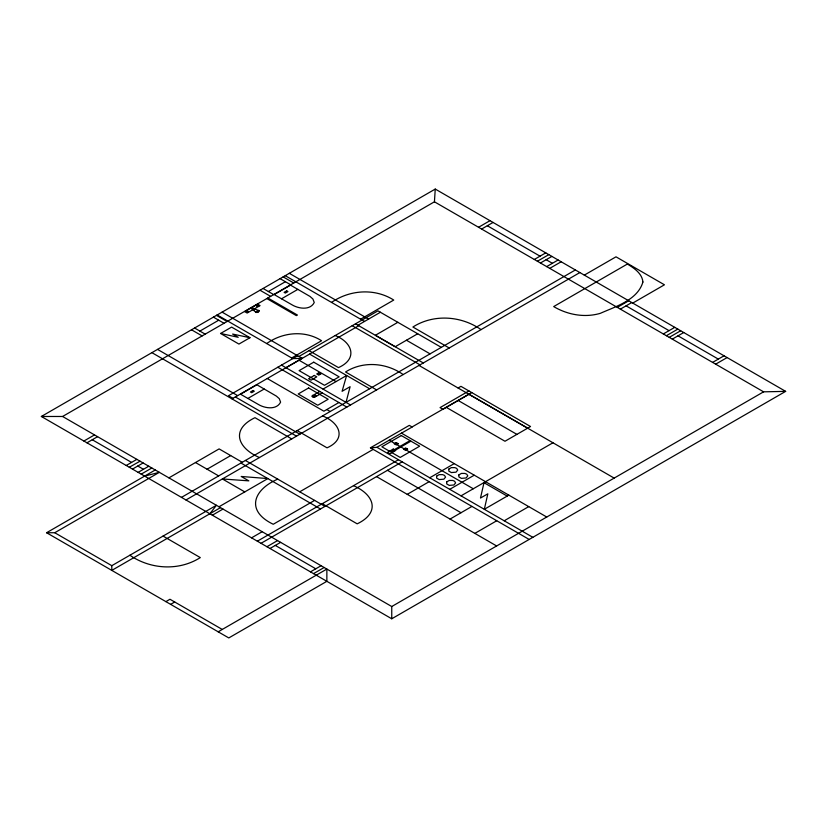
<?xml version="1.0" encoding="UTF-8"?>
<svg xmlns="http://www.w3.org/2000/svg" width="827" height="827" viewBox="0 0 827 827"><rect width="100%" height="100%" fill="white"/><g stroke="black" fill="none" stroke-linecap="round" stroke-linejoin="round"><path stroke-width="1.24" d="M41.35 416.477L62.594 416.477L434.433 201.798L435.25 189.063L785.65 391.367L391.75 618.782L41.35 416.477L435.25 189.063M222.081 312.13L302.175 358.37L285.987 367.715M484.033 482.565L480.477 498.061L487.837 493.812L484.322 509.287L508.843 495.135M346.027 402.377L350.11 386.685L342.099 391.305L346.616 375.51L323.016 389.083M209.872 513.774L216.405 505.287L111.8 565.678L54.747 532.733L46.57 532.733L155.259 469.984M199.886 331.089L218.721 320.204M268.382 291.538L285.398 281.718M253.041 309.639L247.159 313.04L244.668 311.603L257.569 304.15L260.06 305.587L254.137 309.009M253.817 310.094L254.912 309.453M220.571 333.477L231.612 327.099L249.981 337.705L238.931 344.073L220.571 333.477L238.238 337.302L232.635 334.067L249.981 337.705M281.521 298.795L292.086 304.853C298.599 308.791 310.311 310.538 314.25 302.506L312.916 299.012L310.001 296.438L290.515 285.129L274.182 294.557L281.521 298.795L297.865 289.367M83.889 441.039L94.516 434.909M86.959 442.817L97.576 436.677M331.544 302.413C349.728 289.75 374.796 288.003 393.745 300.056L360.603 319.191M266.697 343.556C282.607 332.165 304.76 329.952 321.569 340.724L291.683 357.977M478.554 227.28L489.998 220.675M481.624 229.048L493.057 222.442M297.679 355.775L228.469 395.73L232.966 398.325M298.898 356.489L377.949 310.849L441.318 347.371M357.936 325.238L380.441 312.234M231.994 398.883L358.753 325.704M126.231 465.487L136.858 459.357M247.873 398.438L258.427 404.486C264.94 408.435 276.652 410.171 280.601 402.139L279.268 398.655L276.342 396.081L256.866 384.762L240.523 394.2L247.873 398.438L264.206 389.01M129.291 467.255L140.042 461.197M132.485 469.095L143.102 462.965M397.89 322.282L375.386 335.276L395.213 346.709L417.718 333.746M138.14 472.362L148.757 466.232M141.2 474.129L151.817 467.999M54.747 532.733L159.342 472.341L144.642 476.114M534.314 259.471L545.758 252.866M537.385 261.239L548.818 254.633M540.444 263.007L551.888 256.401M168.915 477.861L219.114 448.906L242.249 462.262M319.853 391.409L314.136 394.706L316.586 396.123L322.303 392.815M546.678 266.604L558.122 259.998M549.748 268.372L561.182 261.766M207.07 469.219L230.681 455.584M338.998 402.48L323.895 411.205L267.276 378.518M181.475 497.378L575.375 269.964M185.972 499.973L579.872 272.559M584.307 275.122L616.001 256.825L664.443 284.798L632.748 303.085M218.99 506.775L267.855 478.585L241.205 476.466L248.824 480.859L222.391 478.967L244.792 491.9M220.489 507.644L111.8 570.392L111.8 565.678M212.353 515.211L222.97 509.07M277.748 479.122C253.114 489.801 245.443 510.931 273.251 524.266L314.601 500.397M458.075 387.987L460.939 386.333L530.531 426.515L504.987 441.256L446.249 407.339M529.166 539.442L370.434 447.8L409.303 425.367L412.156 427.021L376.916 447.283L532.846 537.323M468.919 390.944L440.057 407.608L442.921 409.262L471.783 392.598M617.304 307.375L628.737 300.77M299.725 491.807L373.194 449.392M620.364 309.143L631.807 302.537M251.563 537.839L262.18 531.709M257.352 541.189L398.449 459.729M261.032 543.308L402.129 461.859M165.886 601.622L169.969 599.255L222.256 629.45M266.935 546.719L277.552 540.589M170.641 604.351L174.714 602.004M269.995 548.487L280.611 542.357M663.316 333.943L674.76 327.347M666.386 335.721L677.82 329.115M669.229 337.364L680.673 330.759M429.771 477.758L454.147 463.678M672.299 339.132L683.743 332.526M407.235 494.339L429.12 481.696M449.774 489.305L474.16 475.236M310.466 571.86L321.093 565.72M313.536 573.628L324.153 567.498M218.173 631.807L326.861 569.059L326.861 581.319L228.79 637.937L46.57 532.733M461.011 495.849L552.953 442.776M712.605 362.402L724.038 355.796M715.665 364.169L727.109 357.564M450.043 519.067L471.938 506.424M474.853 533.384L496.717 520.762M504.222 520.772L528.732 506.62M62.594 416.477L391.75 606.522L763.59 391.833L785.65 391.367M412.053 426.959L468.909 394.252L527.667 428.159M370.434 447.8L376.978 447.335M302.175 358.37L292.779 358.608L217.181 314.963M315.066 395.223L312.72 395.223L311.872 396.195L312.72 397.167L315.077 397.167L315.914 396.195L315.573 395.523M487.341 225.74L540.031 256.163M546.161 259.709L552.395 263.306M626.08 305.845L669.033 330.645M678.016 335.834L718.322 359.104M434.433 201.798L763.59 391.833M481.056 329.611C461.125 315.728 433.668 313.805 412.9 327.016L449.226 347.991M406.46 340.238L430.061 353.863M289.316 273.313L368.584 319.088M285.232 275.68L364.5 321.445M283.144 276.88L293.771 283.01M280.084 278.647L290.711 284.777M355.486 323.822L423.29 362.97M352.209 325.704L420.023 364.852M419 365.441L614.161 478.109M458.158 400.464L516.927 434.392M263.079 288.468L273.696 294.598M260.009 290.236L270.636 296.366M403.183 374.569C386.416 362.712 363.167 360.737 345.562 371.974L376.626 389.91M335.193 335.524C352.488 342.368 358.112 358.918 338.47 367.612L309.05 350.627M267.845 297.978L297.389 315.035L296.366 315.625L266.832 298.568M256.184 304.946L258.717 306.362M251.646 307.561L259.378 310.911C256.908 315.625 253.269 308.905 250.54 308.202M245.97 310.849L248.462 312.286M309.577 354.101L369.617 388.762M298.992 360.2L335.979 381.557M216.478 315.376L227.094 321.507M213.407 317.144L224.034 323.274M401.426 433.131L546.75 517.02M281.49 365.12L350.524 404.972M483.909 482.637L507.199 496.086M277.81 367.24L346.844 407.101M389.176 440.212L473.261 488.757M194.572 328.019L205.189 334.149M191.502 329.787L202.129 335.917M326.768 409.541L330.2 411.515M322.54 415.94C339.463 422.473 347.247 438.817 327.037 447.831L297.172 430.588M387.429 470.274L461.011 512.73M157.543 349.397L237.638 395.626M376.492 476.59L496.634 545.965M235.344 396.95L299.881 434.216M151.91 352.653L296.531 436.149M291.735 438.92L254.974 417.687C230.113 429.627 237.835 448.234 259.471 457.548M353.511 485.676C374.362 494.732 380.637 512.595 357.192 523.842L322.292 503.695M245.423 460.463L324.98 506.393M240.936 463.058L320.483 508.987M195.482 462.52L218.638 475.897M92.273 439.747L131.545 462.417M137.789 466.025L143.443 469.291M275.308 545.417L315.78 568.79M163.053 536.092L200.299 557.594C178.88 571.188 150.535 569.472 129.88 555.237M391.75 606.522L391.75 618.782M258.799 310.414L258.748 310.921C257.197 313.237 252.349 312.895 258.799 310.414M642.92 282.007C637.7 299.963 615.96 306.383 600.361 313.319C584.699 317.971 567.591 314.818 553.687 306.579L627.362 264.051C634.123 268.155 642.093 273.417 642.92 282.007M436.646 476.114L436.646 478.12L439.189 479.588L443.882 479.184L445.557 477.117L444.512 475.411L442.672 474.636L439.189 474.636L436.646 476.114M446.694 481.914L446.704 483.919L449.247 485.387L453.93 484.984L455.605 482.916L454.571 481.211L452.72 480.446L449.247 480.446L446.694 481.914M448.813 469.085L448.813 471.101L451.356 472.568L456.039 472.165L457.713 470.087L456.68 468.392L454.829 467.617L451.356 467.617L448.813 469.085M458.861 474.894L458.861 476.9L461.404 478.368L466.097 477.965L467.772 475.897L466.728 474.191L464.888 473.426L461.404 473.426L458.861 474.894M406.719 449.133L405.561 449.805L404.403 449.133L405.561 448.472L406.719 449.133M319.935 373.928L318.777 374.6L317.63 373.928L318.777 373.266L319.935 373.928M315.046 396.195L313.898 396.867L312.74 396.195L313.898 395.533L315.046 396.195M397.373 443.737L396.216 444.409L395.068 443.737L396.216 443.076L397.373 443.737M320.804 373.928L318.777 375.096L316.762 373.928L318.777 372.76L320.804 373.928M398.242 443.737L396.216 444.905L394.2 443.737L396.216 442.569L398.242 443.737M407.587 449.133L405.561 450.301L403.535 449.133L405.561 447.965L407.587 449.133M247.604 311.076C246.415 311.944 248.865 311.365 247.604 311.076M257.445 305.68L256.587 305.887L257.445 305.68M286.7 290.856L284.106 292.355L285.346 293.068L287.941 291.569L286.7 290.856M253.041 390.499L250.447 391.998L251.687 392.711L254.282 391.212L253.041 390.499M313.743 362.185L299.095 370.641L324.494 385.299L339.142 376.843L313.743 362.185M314.322 375.437L308.595 378.745L311.045 380.162L316.772 376.854L314.322 375.437M308.595 387.966L298.216 393.962L317.775 405.251L328.154 399.255L308.595 387.966M401.322 435.56L381.857 446.797L390.582 451.842L410.058 440.595L401.322 435.56M393.238 449.061L387.522 452.369L389.972 453.785L395.699 450.477L393.238 449.061M410.926 441.153L391.46 452.39L400.196 457.434L419.661 446.198L410.926 441.153"/></g></svg>
